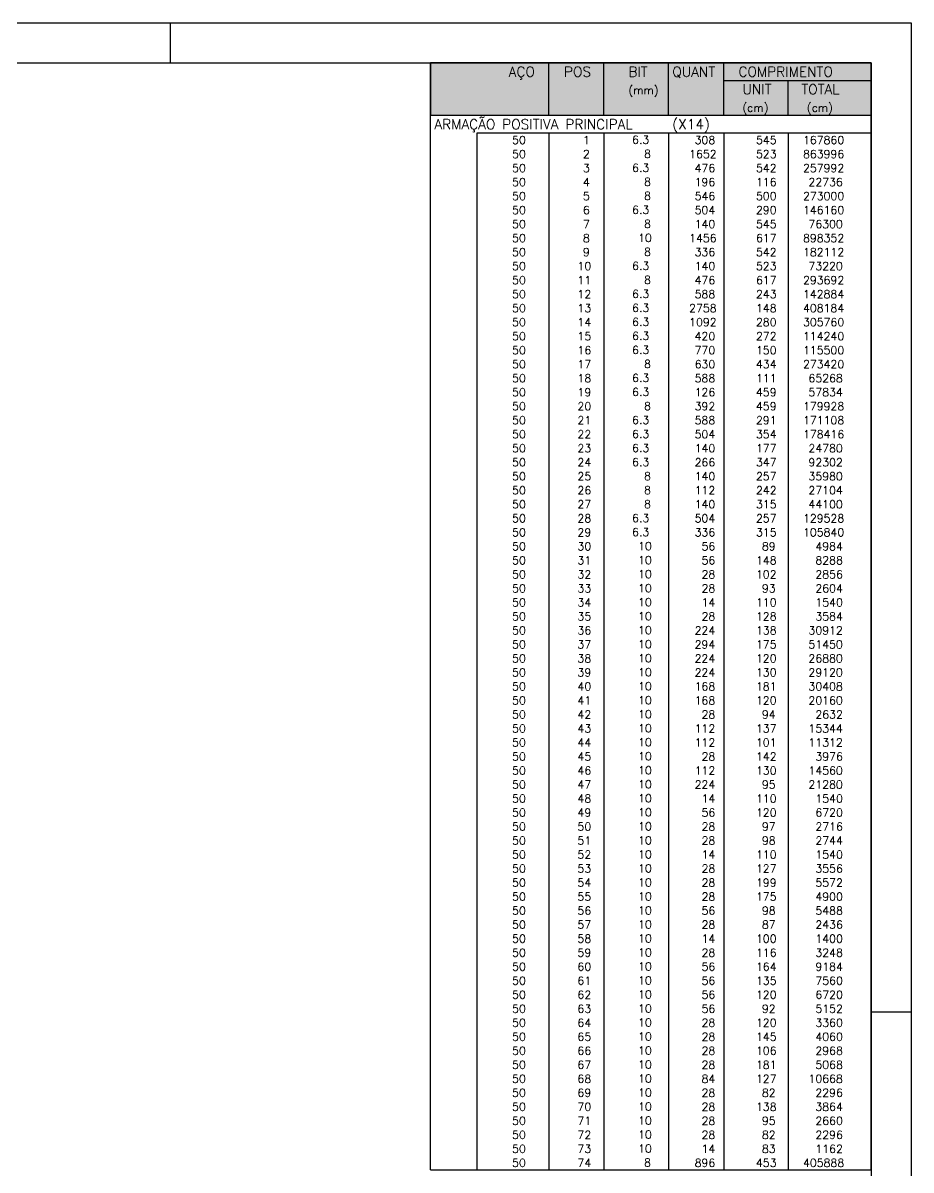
# Model space of a CAD drawing. Extents: x 0 to 119, y 0 to 84.
# Drawn here: x 96.72 to 118.9, y 55.44 to 84.1 of the extents above; entities that cross this region are included whole.
import ezdxf

# ---------------------------------------------------------------- set-up
doc = ezdxf.new("R2010")
doc.units = 0
doc.header["$MEASUREMENT"] = 0
for name, color, linetype in [('1', 1, 'CONTINUOUS'), ('2', 2, 'CONTINUOUS'), ('3', 3, 'CONTINUOUS')]:
    doc.layers.add(name, color=color, linetype=linetype)
doc.styles.get("Standard").update_dxf_attribs({"font": 'ROMANS.SHX'})

msp = doc.modelspace()

# ---------------------------------------------------------------- linework, layer by layer
at = {"layer": '1', "linetype": 'Continuous'}
msp.add_lwpolyline([(106.9, 83.100006), (117.9, 83.100006), (117.9, 81.787506), (106.9, 81.787506), (106.9, 83.100006)], dxfattribs=at)
for points in [[(106.9, 83.100006), (117.9, 83.100006), (117.9, 81.787506)], [(106.9, 83.100006), (117.9, 81.787506), (106.9, 81.787506)], [(106.9, 83.100006), (106.9, 81.787506), (106.9, 83.100006)]]:
    msp.add_solid(points, dxfattribs=at)
at = {"layer": '2', "linetype": 'Continuous'}
for p, q in [((100.4, 83.1), (100.4, 84.1)), ((106.9, 83.100006), (106.9, 81.787506)), ((117.9, 83.100006), (106.9, 83.100006)), ((109.85, 81.787506), (109.85, 83.100006)), ((111.23, 81.787506), (111.23, 83.100006)), ((112.84, 81.787506), (112.84, 83.100006)), ((114.22, 81.787506), (114.22, 83.100006)), ((117.9, 81.787506), (117.9, 83.100006)), ((114.22, 82.662506), (117.9, 82.662506)), ((115.83, 81.787506), (115.83, 82.662506)), ((117.9, 81.787506), (106.9, 81.787506)), ((106.9, 81.350006), (106.9, 81.787506)), ((117.9, 81.787506), (106.9, 81.787506)), ((117.9, 81.350006), (117.9, 81.787506)), ((106.9, 81.000006), (106.9, 81.350006)), ((117.9, 81.350006), (108.05, 81.350006)), ((108.05, 81.350006), (108.05, 81.000006)), ((109.85, 81.350006), (109.85, 81.000006)), ((111.23, 81.350006), (111.23, 81.000006)), ((112.84, 81.350006), (112.84, 81.000006)), ((114.22, 81.350006), (114.22, 81.000006)), ((115.83, 81.350006), (115.83, 81.000006)), ((117.9, 81.000006), (117.9, 81.350006)), ((106.9, 80.650006), (106.9, 81.000006)), ((108.05, 81.000006), (108.05, 80.650006)), ((109.85, 81.000006), (109.85, 80.650006)), ((111.23, 81.000006), (111.23, 80.650006)), ((112.84, 81.000006), (112.84, 80.650006)), ((114.22, 81.000006), (114.22, 80.650006)), ((115.83, 81.000006), (115.83, 80.650006)), ((117.9, 80.650006), (117.9, 81.000006)), ((106.9, 80.300006), (106.9, 80.650006)), ((108.05, 80.650006), (108.05, 80.300006)), ((109.85, 80.650006), (109.85, 80.300006)), ((111.23, 80.650006), (111.23, 80.300006)), ((112.84, 80.650006), (112.84, 80.300006)), ((114.22, 80.650006), (114.22, 80.300006)), ((115.83, 80.650006), (115.83, 80.300006)), ((117.9, 80.300006), (117.9, 80.650006)), ((106.9, 79.950006), (106.9, 80.300006)), ((108.05, 80.300006), (108.05, 79.950006)), ((109.85, 80.300006), (109.85, 79.950006)), ((111.23, 80.300006), (111.23, 79.950006)), ((112.84, 80.300006), (112.84, 79.950006)), ((114.22, 80.300006), (114.22, 79.950006)), ((115.83, 80.300006), (115.83, 79.950006)), ((117.9, 79.950006), (117.9, 80.300006)), ((106.9, 79.600006), (106.9, 79.950006)), ((108.05, 79.950006), (108.05, 79.600006)), ((109.85, 79.950006), (109.85, 79.600006)), ((111.23, 79.950006), (111.23, 79.600006)), ((112.84, 79.950006), (112.84, 79.600006)), ((114.22, 79.950006), (114.22, 79.600006)), ((115.83, 79.950006), (115.83, 79.600006)), ((117.9, 79.600006), (117.9, 79.950006)), ((106.9, 79.250006), (106.9, 79.600006)), ((108.05, 79.600006), (108.05, 79.250006)), ((109.85, 79.600006), (109.85, 79.250006)), ((111.23, 79.600006), (111.23, 79.250006)), ((112.84, 79.600006), (112.84, 79.250006)), ((114.22, 79.600006), (114.22, 79.250006)), ((115.83, 79.600006), (115.83, 79.250006)), ((117.9, 79.250006), (117.9, 79.600006)), ((106.9, 78.900007), (106.9, 79.250006)), ((108.05, 79.250006), (108.05, 78.900007)), ((109.85, 79.250006), (109.85, 78.900007)), ((111.23, 79.250006), (111.23, 78.900007)), ((112.84, 79.250006), (112.84, 78.900007)), ((114.22, 79.250006), (114.22, 78.900007)), ((115.83, 79.250006), (115.83, 78.900007)), ((117.9, 78.900007), (117.9, 79.250006)), ((106.9, 78.550007), (106.9, 78.900007)), ((108.05, 78.900007), (108.05, 78.550007)), ((109.85, 78.900007), (109.85, 78.550007)), ((111.23, 78.900007), (111.23, 78.550007)), ((112.84, 78.900007), (112.84, 78.550007)), ((114.22, 78.900007), (114.22, 78.550007)), ((115.83, 78.900007), (115.83, 78.550007)), ((117.9, 78.550007), (117.9, 78.900007)), ((106.9, 78.200007), (106.9, 78.550007)), ((108.05, 78.550007), (108.05, 78.200007)), ((109.85, 78.550007), (109.85, 78.200007)), ((111.23, 78.550007), (111.23, 78.200007)), ((112.84, 78.550007), (112.84, 78.200007)), ((114.22, 78.550007), (114.22, 78.200007)), ((115.83, 78.550007), (115.83, 78.200007)), ((117.9, 78.200007), (117.9, 78.550007)), ((106.9, 77.850007), (106.9, 78.200007)), ((108.05, 78.200007), (108.05, 77.850007)), ((109.85, 78.200007), (109.85, 77.850007)), ((111.23, 78.200007), (111.23, 77.850007)), ((112.84, 78.200007), (112.84, 77.850007)), ((114.22, 78.200007), (114.22, 77.850007)), ((115.83, 78.200007), (115.83, 77.850007)), ((117.9, 77.850007), (117.9, 78.200007)), ((106.9, 77.500007), (106.9, 77.850007)), ((108.05, 77.850007), (108.05, 77.500007)), ((109.85, 77.850007), (109.85, 77.500007)), ((111.23, 77.850007), (111.23, 77.500007)), ((112.84, 77.850007), (112.84, 77.500007)), ((114.22, 77.850007), (114.22, 77.500007)), ((115.83, 77.850007), (115.83, 77.500007)), ((117.9, 77.500007), (117.9, 77.850007)), ((106.9, 77.150007), (106.9, 77.500007)), ((108.05, 77.500007), (108.05, 77.150007)), ((109.85, 77.500007), (109.85, 77.150007)), ((111.23, 77.500007), (111.23, 77.150007)), ((112.84, 77.500007), (112.84, 77.150007)), ((114.22, 77.500007), (114.22, 77.150007)), ((115.83, 77.500007), (115.83, 77.150007)), ((117.9, 77.150007), (117.9, 77.500007)), ((106.9, 76.800007), (106.9, 77.150007)), ((108.05, 77.150007), (108.05, 76.800007)), ((109.85, 77.150007), (109.85, 76.800007)), ((111.23, 77.150007), (111.23, 76.800007)), ((112.84, 77.150007), (112.84, 76.800007)), ((114.22, 77.150007), (114.22, 76.800007)), ((115.83, 77.150007), (115.83, 76.800007)), ((117.9, 76.800007), (117.9, 77.150007)), ((106.9, 76.450007), (106.9, 76.800007)), ((108.05, 76.800007), (108.05, 76.450007)), ((109.85, 76.800007), (109.85, 76.450007)), ((111.23, 76.800007), (111.23, 76.450007)), ((112.84, 76.800007), (112.84, 76.450007)), ((114.22, 76.800007), (114.22, 76.450007)), ((115.83, 76.800007), (115.83, 76.450007)), ((117.9, 76.450007), (117.9, 76.800007)), ((106.9, 76.100007), (106.9, 76.450007)), ((108.05, 76.450007), (108.05, 76.100007)), ((109.85, 76.450007), (109.85, 76.100007)), ((111.23, 76.450007), (111.23, 76.100007)), ((112.84, 76.450007), (112.84, 76.100007)), ((114.22, 76.450007), (114.22, 76.100007)), ((115.83, 76.450007), (115.83, 76.100007)), ((117.9, 76.100007), (117.9, 76.450007)), ((106.9, 75.750007), (106.9, 76.100007)), ((108.05, 76.100007), (108.05, 75.750007)), ((109.85, 76.100007), (109.85, 75.750007)), ((111.23, 76.100007), (111.23, 75.750007)), ((112.84, 76.100007), (112.84, 75.750007)), ((114.22, 76.100007), (114.22, 75.750007)), ((115.83, 76.100007), (115.83, 75.750007)), ((117.9, 75.750007), (117.9, 76.100007)), ((106.9, 75.400008), (106.9, 75.750007)), ((108.05, 75.750007), (108.05, 75.400008)), ((109.85, 75.750007), (109.85, 75.400008)), ((111.23, 75.750007), (111.23, 75.400008)), ((112.84, 75.750007), (112.84, 75.400008)), ((114.22, 75.750007), (114.22, 75.400008)), ((115.83, 75.750007), (115.83, 75.400008)), ((117.9, 75.400008), (117.9, 75.750007)), ((106.9, 75.050008), (106.9, 75.400008)), ((108.05, 75.400008), (108.05, 75.050008)), ((109.85, 75.400008), (109.85, 75.050008)), ((111.23, 75.400008), (111.23, 75.050008)), ((112.84, 75.400008), (112.84, 75.050008)), ((114.22, 75.400008), (114.22, 75.050008)), ((115.83, 75.400008), (115.83, 75.050008)), ((117.9, 75.050008), (117.9, 75.400008)), ((106.9, 74.700008), (106.9, 75.050008)), ((108.05, 75.050008), (108.05, 74.700008)), ((109.85, 75.050008), (109.85, 74.700008)), ((111.23, 75.050008), (111.23, 74.700008)), ((112.84, 75.050008), (112.84, 74.700008)), ((114.22, 75.050008), (114.22, 74.700008)), ((115.83, 75.050008), (115.83, 74.700008)), ((117.9, 74.700008), (117.9, 75.050008)), ((106.9, 74.350008), (106.9, 74.700008)), ((108.05, 74.700008), (108.05, 74.350008)), ((109.85, 74.700008), (109.85, 74.350008)), ((111.23, 74.700008), (111.23, 74.350008)), ((112.84, 74.700008), (112.84, 74.350008)), ((114.22, 74.700008), (114.22, 74.350008)), ((115.83, 74.700008), (115.83, 74.350008)), ((117.9, 74.350008), (117.9, 74.700008)), ((106.9, 74.000008), (106.9, 74.350008)), ((108.05, 74.350008), (108.05, 74.000008)), ((109.85, 74.350008), (109.85, 74.000008)), ((111.23, 74.350008), (111.23, 74.000008)), ((112.84, 74.350008), (112.84, 74.000008)), ((114.22, 74.350008), (114.22, 74.000008)), ((115.83, 74.350008), (115.83, 74.000008)), ((117.9, 74.000008), (117.9, 74.350008)), ((106.9, 73.650008), (106.9, 74.000008)), ((108.05, 74.000008), (108.05, 73.650008)), ((109.85, 74.000008), (109.85, 73.650008)), ((111.23, 74.000008), (111.23, 73.650008)), ((112.84, 74.000008), (112.84, 73.650008)), ((114.22, 74.000008), (114.22, 73.650008)), ((115.83, 74.000008), (115.83, 73.650008)), ((117.9, 73.650008), (117.9, 74.000008)), ((106.9, 73.300008), (106.9, 73.650008)), ((108.05, 73.650008), (108.05, 73.300008)), ((109.85, 73.650008), (109.85, 73.300008)), ((111.23, 73.650008), (111.23, 73.300008)), ((112.84, 73.650008), (112.84, 73.300008)), ((114.22, 73.650008), (114.22, 73.300008)), ((115.83, 73.650008), (115.83, 73.300008)), ((117.9, 73.300008), (117.9, 73.650008)), ((106.9, 72.950008), (106.9, 73.300008)), ((108.05, 73.300008), (108.05, 72.950008)), ((109.85, 73.300008), (109.85, 72.950008)), ((111.23, 73.300008), (111.23, 72.950008)), ((112.84, 73.300008), (112.84, 72.950008)), ((114.22, 73.300008), (114.22, 72.950008)), ((115.83, 73.300008), (115.83, 72.950008)), ((117.9, 72.950008), (117.9, 73.300008)), ((106.9, 72.600008), (106.9, 72.950008)), ((108.05, 72.950008), (108.05, 72.600008)), ((109.85, 72.950008), (109.85, 72.600008)), ((111.23, 72.950008), (111.23, 72.600008)), ((112.84, 72.950008), (112.84, 72.600008)), ((114.22, 72.950008), (114.22, 72.600008)), ((115.83, 72.950008), (115.83, 72.600008)), ((117.9, 72.600008), (117.9, 72.950008)), ((106.9, 72.250008), (106.9, 72.600008)), ((108.05, 72.600008), (108.05, 72.250008)), ((109.85, 72.600008), (109.85, 72.250008)), ((111.23, 72.600008), (111.23, 72.250008)), ((112.84, 72.600008), (112.84, 72.250008)), ((114.22, 72.600008), (114.22, 72.250008)), ((115.83, 72.600008), (115.83, 72.250008)), ((117.9, 72.250008), (117.9, 72.600008)), ((106.9, 71.900008), (106.9, 72.250008)), ((108.05, 72.250008), (108.05, 71.900008)), ((109.85, 72.250008), (109.85, 71.900008)), ((111.23, 72.250008), (111.23, 71.900008)), ((112.84, 72.250008), (112.84, 71.900008)), ((114.22, 72.250008), (114.22, 71.900008)), ((115.83, 72.250008), (115.83, 71.900008)), ((117.9, 71.900008), (117.9, 72.250008)), ((106.9, 71.550009), (106.9, 71.900008)), ((108.05, 71.900008), (108.05, 71.550009)), ((109.85, 71.900008), (109.85, 71.550009)), ((111.23, 71.900008), (111.23, 71.550009)), ((112.84, 71.900008), (112.84, 71.550009)), ((114.22, 71.900008), (114.22, 71.550009)), ((115.83, 71.900008), (115.83, 71.550009)), ((117.9, 71.550009), (117.9, 71.900008)), ((106.9, 71.200009), (106.9, 71.550009)), ((108.05, 71.550009), (108.05, 71.200009)), ((109.85, 71.550009), (109.85, 71.200009)), ((111.23, 71.550009), (111.23, 71.200009)), ((112.84, 71.550009), (112.84, 71.200009)), ((114.22, 71.550009), (114.22, 71.200009)), ((115.83, 71.550009), (115.83, 71.200009)), ((117.9, 71.200009), (117.9, 71.550009)), ((106.9, 70.850009), (106.9, 71.200009)), ((108.05, 71.200009), (108.05, 70.850009)), ((109.85, 71.200009), (109.85, 70.850009)), ((111.23, 71.200009), (111.23, 70.850009)), ((112.84, 71.200009), (112.84, 70.850009)), ((114.22, 71.200009), (114.22, 70.850009)), ((115.83, 71.200009), (115.83, 70.850009)), ((117.9, 70.850009), (117.9, 71.200009)), ((106.9, 70.500009), (106.9, 70.850009)), ((108.05, 70.850009), (108.05, 70.500009)), ((109.85, 70.850009), (109.85, 70.500009)), ((111.23, 70.850009), (111.23, 70.500009)), ((112.84, 70.850009), (112.84, 70.500009)), ((114.22, 70.850009), (114.22, 70.500009)), ((115.83, 70.850009), (115.83, 70.500009)), ((117.9, 70.500009), (117.9, 70.850009)), ((106.9, 70.150009), (106.9, 70.500009)), ((108.05, 70.500009), (108.05, 70.150009)), ((109.85, 70.500009), (109.85, 70.150009)), ((111.23, 70.500009), (111.23, 70.150009)), ((112.84, 70.500009), (112.84, 70.150009)), ((114.22, 70.500009), (114.22, 70.150009)), ((115.83, 70.500009), (115.83, 70.150009)), ((117.9, 70.150009), (117.9, 70.500009)), ((106.9, 69.800009), (106.9, 70.150009)), ((108.05, 70.150009), (108.05, 69.800009)), ((109.85, 70.150009), (109.85, 69.800009)), ((111.23, 70.150009), (111.23, 69.800009)), ((112.84, 70.150009), (112.84, 69.800009)), ((114.22, 70.150009), (114.22, 69.800009)), ((115.83, 70.150009), (115.83, 69.800009)), ((117.9, 69.800009), (117.9, 70.150009)), ((106.9, 69.450009), (106.9, 69.800009)), ((108.05, 69.800009), (108.05, 69.450009)), ((109.85, 69.800009), (109.85, 69.450009)), ((111.23, 69.800009), (111.23, 69.450009)), ((112.84, 69.800009), (112.84, 69.450009)), ((114.22, 69.800009), (114.22, 69.450009)), ((115.83, 69.800009), (115.83, 69.450009)), ((117.9, 69.450009), (117.9, 69.800009)), ((106.9, 69.100009), (106.9, 69.450009)), ((108.05, 69.450009), (108.05, 69.100009)), ((109.85, 69.450009), (109.85, 69.100009)), ((111.23, 69.450009), (111.23, 69.100009)), ((112.84, 69.450009), (112.84, 69.100009)), ((114.22, 69.450009), (114.22, 69.100009)), ((115.83, 69.450009), (115.83, 69.100009)), ((117.9, 69.100009), (117.9, 69.450009)), ((106.9, 68.750009), (106.9, 69.100009)), ((108.05, 69.100009), (108.05, 68.750009)), ((109.85, 69.100009), (109.85, 68.750009)), ((111.23, 69.100009), (111.23, 68.750009)), ((112.84, 69.100009), (112.84, 68.750009)), ((114.22, 69.100009), (114.22, 68.750009)), ((115.83, 69.100009), (115.83, 68.750009)), ((117.9, 68.750009), (117.9, 69.100009)), ((106.9, 68.400009), (106.9, 68.750009)), ((108.05, 68.750009), (108.05, 68.400009)), ((109.85, 68.750009), (109.85, 68.400009)), ((111.23, 68.750009), (111.23, 68.400009)), ((112.84, 68.750009), (112.84, 68.400009)), ((114.22, 68.750009), (114.22, 68.400009)), ((115.83, 68.750009), (115.83, 68.400009)), ((117.9, 68.400009), (117.9, 68.750009)), ((106.9, 68.05001), (106.9, 68.400009)), ((108.05, 68.400009), (108.05, 68.05001)), ((109.85, 68.400009), (109.85, 68.05001)), ((111.23, 68.400009), (111.23, 68.05001)), ((112.84, 68.400009), (112.84, 68.05001)), ((114.22, 68.400009), (114.22, 68.05001)), ((115.83, 68.400009), (115.83, 68.05001)), ((117.9, 68.05001), (117.9, 68.400009)), ((106.9, 67.70001), (106.9, 68.05001)), ((108.05, 68.05001), (108.05, 67.70001)), ((109.85, 68.05001), (109.85, 67.70001)), ((111.23, 68.05001), (111.23, 67.70001)), ((112.84, 68.05001), (112.84, 67.70001)), ((114.22, 68.05001), (114.22, 67.70001)), ((115.83, 68.05001), (115.83, 67.70001)), ((117.9, 67.70001), (117.9, 68.05001)), ((106.9, 67.35001), (106.9, 67.70001)), ((108.05, 67.70001), (108.05, 67.35001)), ((109.85, 67.70001), (109.85, 67.35001)), ((111.23, 67.70001), (111.23, 67.35001)), ((112.84, 67.70001), (112.84, 67.35001)), ((114.22, 67.70001), (114.22, 67.35001)), ((115.83, 67.70001), (115.83, 67.35001)), ((117.9, 67.35001), (117.9, 67.70001)), ((106.9, 67.00001), (106.9, 67.35001)), ((108.05, 67.35001), (108.05, 67.00001)), ((109.85, 67.35001), (109.85, 67.00001)), ((111.23, 67.35001), (111.23, 67.00001)), ((112.84, 67.35001), (112.84, 67.00001)), ((114.22, 67.35001), (114.22, 67.00001)), ((115.83, 67.35001), (115.83, 67.00001)), ((117.9, 67.00001), (117.9, 67.35001)), ((106.9, 66.65001), (106.9, 67.00001)), ((108.05, 67.00001), (108.05, 66.65001)), ((109.85, 67.00001), (109.85, 66.65001)), ((111.23, 67.00001), (111.23, 66.65001)), ((112.84, 67.00001), (112.84, 66.65001)), ((114.22, 67.00001), (114.22, 66.65001)), ((115.83, 67.00001), (115.83, 66.65001)), ((117.9, 66.65001), (117.9, 67.00001)), ((106.9, 66.30001), (106.9, 66.65001)), ((108.05, 66.65001), (108.05, 66.30001)), ((109.85, 66.65001), (109.85, 66.30001)), ((111.23, 66.65001), (111.23, 66.30001)), ((112.84, 66.65001), (112.84, 66.30001)), ((114.22, 66.65001), (114.22, 66.30001)), ((115.83, 66.65001), (115.83, 66.30001)), ((117.9, 66.30001), (117.9, 66.65001)), ((106.9, 65.95001), (106.9, 66.30001)), ((108.05, 66.30001), (108.05, 65.95001)), ((109.85, 66.30001), (109.85, 65.95001)), ((111.23, 66.30001), (111.23, 65.95001)), ((112.84, 66.30001), (112.84, 65.95001)), ((114.22, 66.30001), (114.22, 65.95001)), ((115.83, 66.30001), (115.83, 65.95001)), ((117.9, 65.95001), (117.9, 66.30001)), ((106.9, 65.60001), (106.9, 65.95001)), ((108.05, 65.95001), (108.05, 65.60001)), ((109.85, 65.95001), (109.85, 65.60001)), ((111.23, 65.95001), (111.23, 65.60001)), ((112.84, 65.95001), (112.84, 65.60001)), ((114.22, 65.95001), (114.22, 65.60001)), ((115.83, 65.95001), (115.83, 65.60001)), ((117.9, 65.60001), (117.9, 65.95001)), ((106.9, 65.25001), (106.9, 65.60001)), ((108.05, 65.60001), (108.05, 65.25001)), ((109.85, 65.60001), (109.85, 65.25001)), ((111.23, 65.60001), (111.23, 65.25001)), ((112.84, 65.60001), (112.84, 65.25001)), ((114.22, 65.60001), (114.22, 65.25001)), ((115.83, 65.60001), (115.83, 65.25001)), ((117.9, 65.25001), (117.9, 65.60001)), ((106.9, 64.90001), (106.9, 65.25001)), ((108.05, 65.25001), (108.05, 64.90001)), ((109.85, 65.25001), (109.85, 64.90001)), ((111.23, 65.25001), (111.23, 64.90001)), ((112.84, 65.25001), (112.84, 64.90001)), ((114.22, 65.25001), (114.22, 64.90001)), ((115.83, 65.25001), (115.83, 64.90001)), ((117.9, 64.90001), (117.9, 65.25001)), ((106.9, 64.55001), (106.9, 64.90001)), ((108.05, 64.90001), (108.05, 64.55001)), ((109.85, 64.90001), (109.85, 64.55001)), ((111.23, 64.90001), (111.23, 64.55001)), ((112.84, 64.90001), (112.84, 64.55001)), ((114.22, 64.90001), (114.22, 64.55001)), ((115.83, 64.90001), (115.83, 64.55001)), ((117.9, 64.55001), (117.9, 64.90001)), ((106.9, 64.200011), (106.9, 64.55001)), ((108.05, 64.55001), (108.05, 64.200011)), ((109.85, 64.55001), (109.85, 64.200011)), ((111.23, 64.55001), (111.23, 64.200011)), ((112.84, 64.55001), (112.84, 64.200011)), ((114.22, 64.55001), (114.22, 64.200011)), ((115.83, 64.55001), (115.83, 64.200011)), ((117.9, 64.200011), (117.9, 64.55001)), ((106.9, 63.850011), (106.9, 64.200011)), ((108.05, 64.200011), (108.05, 63.850011)), ((109.85, 64.200011), (109.85, 63.850011)), ((111.23, 64.200011), (111.23, 63.850011)), ((112.84, 64.200011), (112.84, 63.850011)), ((114.22, 64.200011), (114.22, 63.850011)), ((115.83, 64.200011), (115.83, 63.850011)), ((117.9, 63.850011), (117.9, 64.200011)), ((106.9, 63.500011), (106.9, 63.850011)), ((108.05, 63.850011), (108.05, 63.500011)), ((109.85, 63.850011), (109.85, 63.500011)), ((111.23, 63.850011), (111.23, 63.500011)), ((112.84, 63.850011), (112.84, 63.500011)), ((114.22, 63.850011), (114.22, 63.500011)), ((115.83, 63.850011), (115.83, 63.500011)), ((117.9, 63.500011), (117.9, 63.850011)), ((106.9, 63.150011), (106.9, 63.500011)), ((108.05, 63.500011), (108.05, 63.150011)), ((109.85, 63.500011), (109.85, 63.150011)), ((111.23, 63.500011), (111.23, 63.150011)), ((112.84, 63.500011), (112.84, 63.150011)), ((114.22, 63.500011), (114.22, 63.150011)), ((115.83, 63.500011), (115.83, 63.150011)), ((117.9, 63.150011), (117.9, 63.500011)), ((106.9, 62.800011), (106.9, 63.150011)), ((108.05, 63.150011), (108.05, 62.800011)), ((109.85, 63.150011), (109.85, 62.800011)), ((111.23, 63.150011), (111.23, 62.800011)), ((112.84, 63.150011), (112.84, 62.800011)), ((114.22, 63.150011), (114.22, 62.800011)), ((115.83, 63.150011), (115.83, 62.800011)), ((117.9, 62.800011), (117.9, 63.150011)), ((106.9, 62.450011), (106.9, 62.800011)), ((108.05, 62.800011), (108.05, 62.450011)), ((109.85, 62.800011), (109.85, 62.450011)), ((111.23, 62.800011), (111.23, 62.450011)), ((112.84, 62.800011), (112.84, 62.450011)), ((114.22, 62.800011), (114.22, 62.450011)), ((115.83, 62.800011), (115.83, 62.450011)), ((117.9, 62.450011), (117.9, 62.800011)), ((106.9, 62.100011), (106.9, 62.450011)), ((108.05, 62.450011), (108.05, 62.100011)), ((109.85, 62.450011), (109.85, 62.100011)), ((111.23, 62.450011), (111.23, 62.100011)), ((112.84, 62.450011), (112.84, 62.100011)), ((114.22, 62.450011), (114.22, 62.100011)), ((115.83, 62.450011), (115.83, 62.100011)), ((117.9, 62.100011), (117.9, 62.450011)), ((106.9, 61.750011), (106.9, 62.100011)), ((108.05, 62.100011), (108.05, 61.750011)), ((109.85, 62.100011), (109.85, 61.750011)), ((111.23, 62.100011), (111.23, 61.750011)), ((112.84, 62.100011), (112.84, 61.750011)), ((114.22, 62.100011), (114.22, 61.750011)), ((115.83, 62.100011), (115.83, 61.750011)), ((117.9, 61.750011), (117.9, 62.100011)), ((106.9, 61.400011), (106.9, 61.750011)), ((108.05, 61.750011), (108.05, 61.400011)), ((109.85, 61.750011), (109.85, 61.400011)), ((111.23, 61.750011), (111.23, 61.400011)), ((112.84, 61.750011), (112.84, 61.400011)), ((114.22, 61.750011), (114.22, 61.400011)), ((115.83, 61.750011), (115.83, 61.400011)), ((117.9, 61.400011), (117.9, 61.750011)), ((106.9, 61.050011), (106.9, 61.400011)), ((108.05, 61.400011), (108.05, 61.050011)), ((109.85, 61.400011), (109.85, 61.050011)), ((111.23, 61.400011), (111.23, 61.050011)), ((112.84, 61.400011), (112.84, 61.050011)), ((114.22, 61.400011), (114.22, 61.050011)), ((115.83, 61.400011), (115.83, 61.050011)), ((117.9, 61.050011), (117.9, 61.400011)), ((106.9, 60.700012), (106.9, 61.050011)), ((108.05, 61.050011), (108.05, 60.700012)), ((109.85, 61.050011), (109.85, 60.700012)), ((111.23, 61.050011), (111.23, 60.700012)), ((112.84, 61.050011), (112.84, 60.700012)), ((114.22, 61.050011), (114.22, 60.700012)), ((115.83, 61.050011), (115.83, 60.700012)), ((117.9, 60.700012), (117.9, 61.050011)), ((106.9, 60.350012), (106.9, 60.700012)), ((108.05, 60.700012), (108.05, 60.350012)), ((109.85, 60.700012), (109.85, 60.350012)), ((111.23, 60.700012), (111.23, 60.350012)), ((112.84, 60.700012), (112.84, 60.350012)), ((114.22, 60.700012), (114.22, 60.350012)), ((115.83, 60.700012), (115.83, 60.350012)), ((117.9, 60.350012), (117.9, 60.700012)), ((106.9, 60.000012), (106.9, 60.350012)), ((108.05, 60.350012), (108.05, 60.000012)), ((109.85, 60.350012), (109.85, 60.000012)), ((111.23, 60.350012), (111.23, 60.000012)), ((112.84, 60.350012), (112.84, 60.000012)), ((114.22, 60.350012), (114.22, 60.000012)), ((115.83, 60.350012), (115.83, 60.000012)), ((117.9, 60.000012), (117.9, 60.350012)), ((106.9, 59.650012), (106.9, 60.000012)), ((108.05, 60.000012), (108.05, 59.650012)), ((109.85, 60.000012), (109.85, 59.650012)), ((111.23, 60.000012), (111.23, 59.650012)), ((112.84, 60.000012), (112.84, 59.650012)), ((114.22, 60.000012), (114.22, 59.650012)), ((115.83, 60.000012), (115.83, 59.650012)), ((117.9, 59.650012), (117.9, 60.000012)), ((106.9, 59.300012), (106.9, 59.650012)), ((108.05, 59.650012), (108.05, 59.300012)), ((109.85, 59.650012), (109.85, 59.300012)), ((111.23, 59.650012), (111.23, 59.300012)), ((112.84, 59.650012), (112.84, 59.300012)), ((114.22, 59.650012), (114.22, 59.300012)), ((115.83, 59.650012), (115.83, 59.300012)), ((117.9, 59.300012), (117.9, 59.650012)), ((117.9, 59.4), (118.9, 59.4)), ((106.9, 58.950012), (106.9, 59.300012)), ((108.05, 59.300012), (108.05, 58.950012)), ((109.85, 59.300012), (109.85, 58.950012)), ((111.23, 59.300012), (111.23, 58.950012)), ((112.84, 59.300012), (112.84, 58.950012)), ((114.22, 59.300012), (114.22, 58.950012)), ((115.83, 59.300012), (115.83, 58.950012)), ((117.9, 58.950012), (117.9, 59.300012)), ((106.9, 58.600012), (106.9, 58.950012)), ((108.05, 58.950012), (108.05, 58.600012)), ((109.85, 58.950012), (109.85, 58.600012)), ((111.23, 58.950012), (111.23, 58.600012)), ((112.84, 58.950012), (112.84, 58.600012)), ((114.22, 58.950012), (114.22, 58.600012)), ((115.83, 58.950012), (115.83, 58.600012)), ((117.9, 58.600012), (117.9, 58.950012)), ((106.9, 58.250012), (106.9, 58.600012)), ((108.05, 58.600012), (108.05, 58.250012)), ((109.85, 58.600012), (109.85, 58.250012)), ((111.23, 58.600012), (111.23, 58.250012)), ((112.84, 58.600012), (112.84, 58.250012)), ((114.22, 58.600012), (114.22, 58.250012)), ((115.83, 58.600012), (115.83, 58.250012)), ((117.9, 58.250012), (117.9, 58.600012)), ((106.9, 57.900012), (106.9, 58.250012)), ((108.05, 58.250012), (108.05, 57.900012)), ((109.85, 58.250012), (109.85, 57.900012)), ((111.23, 58.250012), (111.23, 57.900012)), ((112.84, 58.250012), (112.84, 57.900012)), ((114.22, 58.250012), (114.22, 57.900012)), ((115.83, 58.250012), (115.83, 57.900012)), ((117.9, 57.900012), (117.9, 58.250012)), ((106.9, 57.550012), (106.9, 57.900012)), ((108.05, 57.900012), (108.05, 57.550012)), ((109.85, 57.900012), (109.85, 57.550012)), ((111.23, 57.900012), (111.23, 57.550012)), ((112.84, 57.900012), (112.84, 57.550012)), ((114.22, 57.900012), (114.22, 57.550012)), ((115.83, 57.900012), (115.83, 57.550012)), ((117.9, 57.550012), (117.9, 57.900012)), ((106.9, 57.200012), (106.9, 57.550012)), ((108.05, 57.550012), (108.05, 57.200012)), ((109.85, 57.550012), (109.85, 57.200012)), ((111.23, 57.550012), (111.23, 57.200012)), ((112.84, 57.550012), (112.84, 57.200012)), ((114.22, 57.550012), (114.22, 57.200012)), ((115.83, 57.550012), (115.83, 57.200012)), ((117.9, 57.200012), (117.9, 57.550012)), ((106.9, 56.850013), (106.9, 57.200012)), ((108.05, 57.200012), (108.05, 56.850013)), ((109.85, 57.200012), (109.85, 56.850013)), ((111.23, 57.200012), (111.23, 56.850013)), ((112.84, 57.200012), (112.84, 56.850013)), ((114.22, 57.200012), (114.22, 56.850013)), ((115.83, 57.200012), (115.83, 56.850013)), ((117.9, 56.850013), (117.9, 57.200012)), ((106.9, 56.500013), (106.9, 56.850013)), ((108.05, 56.850013), (108.05, 56.500013)), ((109.85, 56.850013), (109.85, 56.500013)), ((111.23, 56.850013), (111.23, 56.500013)), ((112.84, 56.850013), (112.84, 56.500013)), ((114.22, 56.850013), (114.22, 56.500013)), ((115.83, 56.850013), (115.83, 56.500013)), ((117.9, 56.500013), (117.9, 56.850013)), ((106.9, 56.150013), (106.9, 56.500013)), ((108.05, 56.500013), (108.05, 56.150013)), ((109.85, 56.500013), (109.85, 56.150013)), ((111.23, 56.500013), (111.23, 56.150013)), ((112.84, 56.500013), (112.84, 56.150013)), ((114.22, 56.500013), (114.22, 56.150013)), ((115.83, 56.500013), (115.83, 56.150013)), ((117.9, 56.150013), (117.9, 56.500013)), ((106.9, 55.800013), (106.9, 56.150013)), ((108.05, 56.150013), (108.05, 55.800013)), ((109.85, 56.150013), (109.85, 55.800013)), ((111.23, 56.150013), (111.23, 55.800013)), ((112.84, 56.150013), (112.84, 55.800013)), ((114.22, 56.150013), (114.22, 55.800013)), ((115.83, 56.150013), (115.83, 55.800013)), ((117.9, 55.800013), (117.9, 56.150013)), ((106.9, 55.450013), (106.9, 55.800013)), ((108.05, 55.800013), (108.05, 55.450013)), ((109.85, 55.800013), (109.85, 55.450013)), ((111.23, 55.800013), (111.23, 55.450013)), ((112.84, 55.800013), (112.84, 55.450013)), ((114.22, 55.800013), (114.22, 55.450013)), ((115.83, 55.800013), (115.83, 55.450013)), ((117.9, 55.450013), (117.9, 55.800013)), ((106.9, 55.450013), (117.9, 55.450013))]:
    msp.add_line(p, q, dxfattribs=at)
msp.add_lwpolyline([(0, 0), (0, 84.1), (118.9, 84.1), (118.9, 0), (0, 0)], dxfattribs=at)
at = {"layer": '3', "linetype": 'Continuous'}
msp.add_lwpolyline([(117.9, 1), (2.499999, 1), (2.499999, 83.1), (117.9, 83.1), (117.9, 1)], dxfattribs=at)

# ---------------------------------------------------------------- texts
at = {"layer": '2', "linetype": 'Continuous'}
for s, height, p in [('AÇO', 0.25, (108.84958, 82.756256)), ('POS', 0.25, (110.23, 82.756256)), ('BIT', 0.25, (111.84, 82.756256)), ('QUANT', 0.25, (112.936489, 82.756256)), ('COMPRIMENTO', 0.25, (114.589469, 82.756256)), ('(mm)', 0.2, (111.84, 82.318756)), ('UNIT', 0.25, (114.686854, 82.318756)), ('TOTAL', 0.25, (116.159307, 82.318756)), ('(cm)', 0.2, (114.686854, 81.881256)), ('(cm)', 0.2, (116.296854, 81.881256)), ('ARMAÇÃO POSITIVA PRINCIPAL   (X14)', 0.25, (106.995798, 81.443756)), ('     50 ', 0.2, (108.189661, 81.075006)), ('  1', 0.2, (110.43, 81.075006)), ('    6.3', 0.2, (111.336543, 81.08105)), ('  308', 0.2, (113.22, 81.075006)), ('    545', 0.2, (114.43, 81.075006)), (' 167860', 0.2, (116.063622, 81.075006)), ('     50 ', 0.2, (108.189661, 80.725006)), ('  2', 0.2, (110.43, 80.725006)), ('      8', 0.2, (111.336543, 80.73105)), (' 1652', 0.2, (113.22, 80.725006)), ('    523', 0.2, (114.43, 80.725006)), (' 863996', 0.2, (116.063622, 80.725006)), ('     50 ', 0.2, (108.189661, 80.375006)), ('  3', 0.2, (110.43, 80.375006)), ('    6.3', 0.2, (111.336543, 80.38105)), ('  476', 0.2, (113.22, 80.375006)), ('    542', 0.2, (114.43, 80.375006)), (' 257992', 0.2, (116.063622, 80.375006)), ('     50 ', 0.2, (108.189661, 80.025006)), ('  4', 0.2, (110.43, 80.025006)), ('      8', 0.2, (111.336543, 80.03105)), ('  196', 0.2, (113.22, 80.025006)), ('    116', 0.2, (114.43, 80.025006)), ('  22736', 0.2, (116.063622, 80.025006)), ('     50 ', 0.2, (108.189661, 79.675006)), ('  5', 0.2, (110.43, 79.675006)), ('      8', 0.2, (111.336543, 79.68105)), ('  546', 0.2, (113.22, 79.675006)), ('    500', 0.2, (114.43, 79.675006)), (' 273000', 0.2, (116.063622, 79.675006)), ('     50 ', 0.2, (108.189661, 79.325006)), ('  6', 0.2, (110.43, 79.325006)), ('    6.3', 0.2, (111.336543, 79.33105)), ('  504', 0.2, (113.22, 79.325006)), ('    290', 0.2, (114.43, 79.325006)), (' 146160', 0.2, (116.063622, 79.325006)), ('     50 ', 0.2, (108.189661, 78.975006)), ('  7', 0.2, (110.43, 78.975006)), ('      8', 0.2, (111.336543, 78.98105)), ('  140', 0.2, (113.22, 78.975006)), ('    545', 0.2, (114.43, 78.975006)), ('  76300', 0.2, (116.063622, 78.975006)), ('     50 ', 0.2, (108.189661, 78.625006)), ('  8', 0.2, (110.43, 78.625006)), ('     10', 0.2, (111.336543, 78.63105)), (' 1456', 0.2, (113.22, 78.625006)), ('    617', 0.2, (114.43, 78.625006)), (' 898352', 0.2, (116.063622, 78.625006)), ('     50 ', 0.2, (108.189661, 78.275007)), ('  9', 0.2, (110.43, 78.275007)), ('      8', 0.2, (111.336543, 78.28105)), ('  336', 0.2, (113.22, 78.275007)), ('    542', 0.2, (114.43, 78.275007)), (' 182112', 0.2, (116.063622, 78.275007)), ('     50 ', 0.2, (108.189661, 77.925007)), (' 10', 0.2, (110.43, 77.925007)), ('    6.3', 0.2, (111.336543, 77.931051)), ('  140', 0.2, (113.22, 77.925007)), ('    523', 0.2, (114.43, 77.925007)), ('  73220', 0.2, (116.063622, 77.925007)), ('     50 ', 0.2, (108.189661, 77.575007)), (' 11', 0.2, (110.43, 77.575007)), ('      8', 0.2, (111.336543, 77.581051)), ('  476', 0.2, (113.22, 77.575007)), ('    617', 0.2, (114.43, 77.575007)), (' 293692', 0.2, (116.063622, 77.575007)), ('     50 ', 0.2, (108.189661, 77.225007)), (' 12', 0.2, (110.43, 77.225007)), ('    6.3', 0.2, (111.336543, 77.231051)), ('  588', 0.2, (113.22, 77.225007)), ('    243', 0.2, (114.43, 77.225007)), (' 142884', 0.2, (116.063622, 77.225007)), ('     50 ', 0.2, (108.189661, 76.875007)), (' 13', 0.2, (110.43, 76.875007)), ('    6.3', 0.2, (111.336543, 76.881051)), (' 2758', 0.2, (113.22, 76.875007)), ('    148', 0.2, (114.43, 76.875007)), (' 408184', 0.2, (116.063622, 76.875007)), ('     50 ', 0.2, (108.189661, 76.525007)), (' 14', 0.2, (110.43, 76.525007)), ('    6.3', 0.2, (111.336543, 76.531051)), (' 1092', 0.2, (113.22, 76.525007)), ('    280', 0.2, (114.43, 76.525007)), (' 305760', 0.2, (116.063622, 76.525007)), ('     50 ', 0.2, (108.189661, 76.175007)), (' 15', 0.2, (110.43, 76.175007)), ('    6.3', 0.2, (111.336543, 76.181051)), ('  420', 0.2, (113.22, 76.175007)), ('    272', 0.2, (114.43, 76.175007)), (' 114240', 0.2, (116.063622, 76.175007)), ('     50 ', 0.2, (108.189661, 75.825007)), (' 16', 0.2, (110.43, 75.825007)), ('    6.3', 0.2, (111.336543, 75.831051)), ('  770', 0.2, (113.22, 75.825007)), ('    150', 0.2, (114.43, 75.825007)), (' 115500', 0.2, (116.063622, 75.825007)), ('     50 ', 0.2, (108.189661, 75.475007)), (' 17', 0.2, (110.43, 75.475007)), ('      8', 0.2, (111.336543, 75.481051)), ('  630', 0.2, (113.22, 75.475007)), ('    434', 0.2, (114.43, 75.475007)), (' 273420', 0.2, (116.063622, 75.475007)), ('     50 ', 0.2, (108.189661, 75.125007)), (' 18', 0.2, (110.43, 75.125007)), ('    6.3', 0.2, (111.336543, 75.131051)), ('  588', 0.2, (113.22, 75.125007)), ('    111', 0.2, (114.43, 75.125007)), ('  65268', 0.2, (116.063622, 75.125007)), ('     50 ', 0.2, (108.189661, 74.775008)), (' 19', 0.2, (110.43, 74.775008)), ('    6.3', 0.2, (111.336543, 74.781051)), ('  126', 0.2, (113.22, 74.775008)), ('    459', 0.2, (114.43, 74.775008)), ('  57834', 0.2, (116.063622, 74.775008)), ('     50 ', 0.2, (108.189661, 74.425008)), (' 20', 0.2, (110.43, 74.425008)), ('      8', 0.2, (111.336543, 74.431052)), ('  392', 0.2, (113.22, 74.425008)), ('    459', 0.2, (114.43, 74.425008)), (' 179928', 0.2, (116.063622, 74.425008)), ('     50 ', 0.2, (108.189661, 74.075008)), (' 21', 0.2, (110.43, 74.075008)), ('    6.3', 0.2, (111.336543, 74.081052)), ('  588', 0.2, (113.22, 74.075008)), ('    291', 0.2, (114.43, 74.075008)), (' 171108', 0.2, (116.063622, 74.075008)), ('    6.3', 0.2, (111.336543, 73.731052)), ('     50 ', 0.2, (108.189661, 73.725008)), (' 22', 0.2, (110.43, 73.725008)), ('  504', 0.2, (113.22, 73.725008)), ('    354', 0.2, (114.43, 73.725008)), (' 178416', 0.2, (116.063622, 73.725008)), ('     50 ', 0.2, (108.189661, 73.375008)), (' 23', 0.2, (110.43, 73.375008)), ('    6.3', 0.2, (111.336543, 73.381052)), ('  140', 0.2, (113.22, 73.375008)), ('    177', 0.2, (114.43, 73.375008)), ('  24780', 0.2, (116.063622, 73.375008)), ('     50 ', 0.2, (108.189661, 73.025008)), (' 24', 0.2, (110.43, 73.025008)), ('    6.3', 0.2, (111.336543, 73.031052)), ('  266', 0.2, (113.22, 73.025008)), ('    347', 0.2, (114.43, 73.025008)), ('  92302', 0.2, (116.063622, 73.025008)), ('     50 ', 0.2, (108.189661, 72.675008)), (' 25', 0.2, (110.43, 72.675008)), ('      8', 0.2, (111.336543, 72.681052)), ('  140', 0.2, (113.22, 72.675008)), ('    257', 0.2, (114.43, 72.675008)), ('  35980', 0.2, (116.063622, 72.675008)), ('     50 ', 0.2, (108.189661, 72.325008)), (' 26', 0.2, (110.43, 72.325008)), ('      8', 0.2, (111.336543, 72.331052)), ('  112', 0.2, (113.22, 72.325008)), ('    242', 0.2, (114.43, 72.325008)), ('  27104', 0.2, (116.063622, 72.325008)), ('     50 ', 0.2, (108.189661, 71.975008)), (' 27', 0.2, (110.43, 71.975008)), ('      8', 0.2, (111.336543, 71.981052)), ('  140', 0.2, (113.22, 71.975008)), ('    315', 0.2, (114.43, 71.975008)), ('  44100', 0.2, (116.063622, 71.975008)), ('     50 ', 0.2, (108.189661, 71.625008)), (' 28', 0.2, (110.43, 71.625008)), ('    6.3', 0.2, (111.336543, 71.631052)), ('  504', 0.2, (113.22, 71.625008)), ('    257', 0.2, (114.43, 71.625008)), (' 129528', 0.2, (116.063622, 71.625008)), ('     50 ', 0.2, (108.189661, 71.275008)), (' 29', 0.2, (110.43, 71.275008)), ('    6.3', 0.2, (111.336543, 71.281052)), ('  336', 0.2, (113.22, 71.275008)), ('    315', 0.2, (114.43, 71.275008)), (' 105840', 0.2, (116.063622, 71.275008)), ('     50 ', 0.2, (108.189661, 70.925009)), (' 30', 0.2, (110.43, 70.925009)), ('     10', 0.2, (111.336543, 70.931052)), ('   56', 0.2, (113.22, 70.925009)), ('     89', 0.2, (114.43, 70.925009)), ('   4984', 0.2, (116.063622, 70.925009)), ('     10', 0.2, (111.336543, 70.581053)), ('     50 ', 0.2, (108.189661, 70.575009)), (' 31', 0.2, (110.43, 70.575009)), ('   56', 0.2, (113.22, 70.575009)), ('    148', 0.2, (114.43, 70.575009)), ('   8288', 0.2, (116.063622, 70.575009)), ('     50 ', 0.2, (108.189661, 70.225009)), (' 32', 0.2, (110.43, 70.225009)), ('     10', 0.2, (111.336543, 70.231053)), ('   28', 0.2, (113.22, 70.225009)), ('    102', 0.2, (114.43, 70.225009)), ('   2856', 0.2, (116.063622, 70.225009)), ('     50 ', 0.2, (108.189661, 69.875009)), (' 33', 0.2, (110.43, 69.875009)), ('     10', 0.2, (111.336543, 69.881053)), ('   28', 0.2, (113.22, 69.875009)), ('     93', 0.2, (114.43, 69.875009)), ('   2604', 0.2, (116.063622, 69.875009)), ('     50 ', 0.2, (108.189661, 69.525009)), (' 34', 0.2, (110.43, 69.525009)), ('     10', 0.2, (111.336543, 69.531053)), ('   14', 0.2, (113.22, 69.525009)), ('    110', 0.2, (114.43, 69.525009)), ('   1540', 0.2, (116.063622, 69.525009)), ('     50 ', 0.2, (108.189661, 69.175009)), (' 35', 0.2, (110.43, 69.175009)), ('     10', 0.2, (111.336543, 69.181053)), ('   28', 0.2, (113.22, 69.175009)), ('    128', 0.2, (114.43, 69.175009)), ('   3584', 0.2, (116.063622, 69.175009)), ('     50 ', 0.2, (108.189661, 68.825009)), (' 36', 0.2, (110.43, 68.825009)), ('     10', 0.2, (111.336543, 68.831053)), ('  224', 0.2, (113.22, 68.825009)), ('    138', 0.2, (114.43, 68.825009)), ('  30912', 0.2, (116.063622, 68.825009)), ('     50 ', 0.2, (108.189661, 68.475009)), (' 37', 0.2, (110.43, 68.475009)), ('     10', 0.2, (111.336543, 68.481053)), ('  294', 0.2, (113.22, 68.475009)), ('    175', 0.2, (114.43, 68.475009)), ('  51450', 0.2, (116.063622, 68.475009)), ('     50 ', 0.2, (108.189661, 68.125009)), (' 38', 0.2, (110.43, 68.125009)), ('     10', 0.2, (111.336543, 68.131053)), ('  224', 0.2, (113.22, 68.125009)), ('    120', 0.2, (114.43, 68.125009)), ('  26880', 0.2, (116.063622, 68.125009)), ('     50 ', 0.2, (108.189661, 67.775009)), (' 39', 0.2, (110.43, 67.775009)), ('     10', 0.2, (111.336543, 67.781053)), ('  224', 0.2, (113.22, 67.775009)), ('    130', 0.2, (114.43, 67.775009)), ('  29120', 0.2, (116.063622, 67.775009)), ('     10', 0.2, (111.336543, 67.431053)), ('     50 ', 0.2, (108.189661, 67.42501)), (' 40', 0.2, (110.43, 67.42501)), ('  168', 0.2, (113.22, 67.42501)), ('    181', 0.2, (114.43, 67.42501)), ('  30408', 0.2, (116.063622, 67.42501)), ('     50 ', 0.2, (108.189661, 67.07501)), (' 41', 0.2, (110.43, 67.07501)), ('     10', 0.2, (111.336543, 67.081054)), ('  168', 0.2, (113.22, 67.07501)), ('    120', 0.2, (114.43, 67.07501)), ('  20160', 0.2, (116.063622, 67.07501)), ('     50 ', 0.2, (108.189661, 66.72501)), (' 42', 0.2, (110.43, 66.72501)), ('     10', 0.2, (111.336543, 66.731054)), ('   28', 0.2, (113.22, 66.72501)), ('     94', 0.2, (114.43, 66.72501)), ('   2632', 0.2, (116.063622, 66.72501)), ('     50 ', 0.2, (108.189661, 66.37501)), (' 43', 0.2, (110.43, 66.37501)), ('     10', 0.2, (111.336543, 66.381054)), ('  112', 0.2, (113.22, 66.37501)), ('    137', 0.2, (114.43, 66.37501)), ('  15344', 0.2, (116.063622, 66.37501)), ('     50 ', 0.2, (108.189661, 66.02501)), (' 44', 0.2, (110.43, 66.02501)), ('     10', 0.2, (111.336543, 66.031054)), ('  112', 0.2, (113.22, 66.02501)), ('    101', 0.2, (114.43, 66.02501)), ('  11312', 0.2, (116.063622, 66.02501)), ('     50 ', 0.2, (108.189661, 65.67501)), (' 45', 0.2, (110.43, 65.67501)), ('     10', 0.2, (111.336543, 65.681054)), ('   28', 0.2, (113.22, 65.67501)), ('    142', 0.2, (114.43, 65.67501)), ('   3976', 0.2, (116.063622, 65.67501)), ('     50 ', 0.2, (108.189661, 65.32501)), (' 46', 0.2, (110.43, 65.32501)), ('     10', 0.2, (111.336543, 65.331054)), ('  112', 0.2, (113.22, 65.32501)), ('    130', 0.2, (114.43, 65.32501)), ('  14560', 0.2, (116.063622, 65.32501)), ('     50 ', 0.2, (108.189661, 64.97501)), (' 47', 0.2, (110.43, 64.97501)), ('     10', 0.2, (111.336543, 64.981054)), ('  224', 0.2, (113.22, 64.97501)), ('     95', 0.2, (114.43, 64.97501)), ('  21280', 0.2, (116.063622, 64.97501)), ('     50 ', 0.2, (108.189661, 64.62501)), (' 48', 0.2, (110.43, 64.62501)), ('     10', 0.2, (111.336543, 64.631054)), ('   14', 0.2, (113.22, 64.62501)), ('    110', 0.2, (114.43, 64.62501)), ('   1540', 0.2, (116.063622, 64.62501)), ('     50 ', 0.2, (108.189661, 64.27501)), (' 49', 0.2, (110.43, 64.27501)), ('     10', 0.2, (111.336543, 64.281054)), ('   56', 0.2, (113.22, 64.27501)), ('    120', 0.2, (114.43, 64.27501)), ('   6720', 0.2, (116.063622, 64.27501)), ('     50 ', 0.2, (108.189661, 63.92501)), (' 50', 0.2, (110.43, 63.92501)), ('     10', 0.2, (111.336543, 63.931054)), ('   28', 0.2, (113.22, 63.92501)), ('     97', 0.2, (114.43, 63.92501)), ('   2716', 0.2, (116.063622, 63.92501)), ('     50 ', 0.2, (108.189661, 63.575011)), (' 51', 0.2, (110.43, 63.575011)), ('     10', 0.2, (111.336543, 63.581054)), ('   28', 0.2, (113.22, 63.575011)), ('     98', 0.2, (114.43, 63.575011)), ('   2744', 0.2, (116.063622, 63.575011)), ('     50 ', 0.2, (108.189661, 63.225011)), (' 52', 0.2, (110.43, 63.225011)), ('     10', 0.2, (111.336543, 63.231055)), ('   14', 0.2, (113.22, 63.225011)), ('    110', 0.2, (114.43, 63.225011)), ('   1540', 0.2, (116.063622, 63.225011)), ('     50 ', 0.2, (108.189661, 62.875011)), (' 53', 0.2, (110.43, 62.875011)), ('     10', 0.2, (111.336543, 62.881055)), ('   28', 0.2, (113.22, 62.875011)), ('    127', 0.2, (114.43, 62.875011)), ('   3556', 0.2, (116.063622, 62.875011)), ('     50 ', 0.2, (108.189661, 62.525011)), (' 54', 0.2, (110.43, 62.525011)), ('     10', 0.2, (111.336543, 62.531055)), ('   28', 0.2, (113.22, 62.525011)), ('    199', 0.2, (114.43, 62.525011)), ('   5572', 0.2, (116.063622, 62.525011)), ('     50 ', 0.2, (108.189661, 62.175011)), (' 55', 0.2, (110.43, 62.175011)), ('     10', 0.2, (111.336543, 62.181055)), ('   28', 0.2, (113.22, 62.175011)), ('    175', 0.2, (114.43, 62.175011)), ('   4900', 0.2, (116.063622, 62.175011)), ('     50 ', 0.2, (108.189661, 61.825011)), (' 56', 0.2, (110.43, 61.825011)), ('     10', 0.2, (111.336543, 61.831055)), ('   56', 0.2, (113.22, 61.825011)), ('     98', 0.2, (114.43, 61.825011)), ('   5488', 0.2, (116.063622, 61.825011)), ('     50 ', 0.2, (108.189661, 61.475011)), (' 57', 0.2, (110.43, 61.475011)), ('     10', 0.2, (111.336543, 61.481055)), ('   28', 0.2, (113.22, 61.475011)), ('     87', 0.2, (114.43, 61.475011)), ('   2436', 0.2, (116.063622, 61.475011)), ('     50 ', 0.2, (108.189661, 61.125011)), (' 58', 0.2, (110.43, 61.125011)), ('     10', 0.2, (111.336543, 61.131055)), ('   14', 0.2, (113.22, 61.125011)), ('    100', 0.2, (114.43, 61.125011)), ('   1400', 0.2, (116.063622, 61.125011)), ('     50 ', 0.2, (108.189661, 60.775011)), (' 59', 0.2, (110.43, 60.775011)), ('     10', 0.2, (111.336543, 60.781055)), ('   28', 0.2, (113.22, 60.775011)), ('    116', 0.2, (114.43, 60.775011)), ('   3248', 0.2, (116.063622, 60.775011)), ('     50 ', 0.2, (108.189661, 60.425011)), (' 60', 0.2, (110.43, 60.425011)), ('     10', 0.2, (111.336543, 60.431055)), ('   56', 0.2, (113.22, 60.425011)), ('    164', 0.2, (114.43, 60.425011)), ('   9184', 0.2, (116.063622, 60.425011)), ('     50 ', 0.2, (108.189661, 60.075012)), (' 61', 0.2, (110.43, 60.075012)), ('     10', 0.2, (111.336543, 60.081055)), ('   56', 0.2, (113.22, 60.075012)), ('    135', 0.2, (114.43, 60.075012)), ('   7560', 0.2, (116.063622, 60.075012)), ('     50 ', 0.2, (108.189661, 59.725012)), (' 62', 0.2, (110.43, 59.725012)), ('     10', 0.2, (111.336543, 59.731056)), ('   56', 0.2, (113.22, 59.725012)), ('    120', 0.2, (114.43, 59.725012)), ('   6720', 0.2, (116.063622, 59.725012)), ('     50 ', 0.2, (108.189661, 59.375012)), (' 63', 0.2, (110.43, 59.375012)), ('     10', 0.2, (111.336543, 59.381056)), ('   56', 0.2, (113.22, 59.375012)), ('     92', 0.2, (114.43, 59.375012)), ('   5152', 0.2, (116.063622, 59.375012)), ('     50 ', 0.2, (108.189661, 59.025012)), (' 64', 0.2, (110.43, 59.025012)), ('     10', 0.2, (111.336543, 59.031056)), ('   28', 0.2, (113.22, 59.025012)), ('    120', 0.2, (114.43, 59.025012)), ('   3360', 0.2, (116.063622, 59.025012)), ('     50 ', 0.2, (108.189661, 58.675012)), (' 65', 0.2, (110.43, 58.675012)), ('     10', 0.2, (111.336543, 58.681056)), ('   28', 0.2, (113.22, 58.675012)), ('    145', 0.2, (114.43, 58.675012)), ('   4060', 0.2, (116.063622, 58.675012)), ('     50 ', 0.2, (108.189661, 58.325012)), (' 66', 0.2, (110.43, 58.325012)), ('     10', 0.2, (111.336543, 58.331056)), ('   28', 0.2, (113.22, 58.325012)), ('    106', 0.2, (114.43, 58.325012)), ('   2968', 0.2, (116.063622, 58.325012)), ('     50 ', 0.2, (108.189661, 57.975012)), (' 67', 0.2, (110.43, 57.975012)), ('     10', 0.2, (111.336543, 57.981056)), ('   28', 0.2, (113.22, 57.975012)), ('    181', 0.2, (114.43, 57.975012)), ('   5068', 0.2, (116.063622, 57.975012)), ('     50 ', 0.2, (108.189661, 57.625012)), (' 68', 0.2, (110.43, 57.625012)), ('     10', 0.2, (111.336543, 57.631056)), ('   84', 0.2, (113.22, 57.625012)), ('    127', 0.2, (114.43, 57.625012)), ('  10668', 0.2, (116.063622, 57.625012)), ('     50 ', 0.2, (108.189661, 57.275012)), (' 69', 0.2, (110.43, 57.275012)), ('     10', 0.2, (111.336543, 57.281056)), ('   28', 0.2, (113.22, 57.275012)), ('     82', 0.2, (114.43, 57.275012)), ('   2296', 0.2, (116.063622, 57.275012)), ('     50 ', 0.2, (108.189661, 56.925012)), (' 70', 0.2, (110.43, 56.925012)), ('     10', 0.2, (111.336543, 56.931056)), ('   28', 0.2, (113.22, 56.925012)), ('    138', 0.2, (114.43, 56.925012)), ('   3864', 0.2, (116.063622, 56.925012)), ('     50 ', 0.2, (108.189661, 56.575012)), (' 71', 0.2, (110.43, 56.575012)), ('     10', 0.2, (111.336543, 56.581056)), ('   28', 0.2, (113.22, 56.575012)), ('     95', 0.2, (114.43, 56.575012)), ('   2660', 0.2, (116.063622, 56.575012)), ('     50 ', 0.2, (108.189661, 56.225013)), (' 72', 0.2, (110.43, 56.225013)), ('     10', 0.2, (111.336543, 56.231056)), ('   28', 0.2, (113.22, 56.225013)), ('     82', 0.2, (114.43, 56.225013)), ('   2296', 0.2, (116.063622, 56.225013)), ('     50 ', 0.2, (108.189661, 55.875013)), (' 73', 0.2, (110.43, 55.875013)), ('     10', 0.2, (111.336543, 55.881057)), ('   14', 0.2, (113.22, 55.875013)), ('     83', 0.2, (114.43, 55.875013)), ('   1162', 0.2, (116.063622, 55.875013)), ('     50 ', 0.2, (108.189661, 55.525013)), (' 74', 0.2, (110.43, 55.525013)), ('      8', 0.2, (111.336543, 55.531057)), ('  896', 0.2, (113.22, 55.525013)), ('    453', 0.2, (114.43, 55.525013)), (' 405888', 0.2, (116.063622, 55.525013))]:
    msp.add_text(s, height=height, dxfattribs=at).set_placement(p)

doc.saveas('drawing.dxf')
